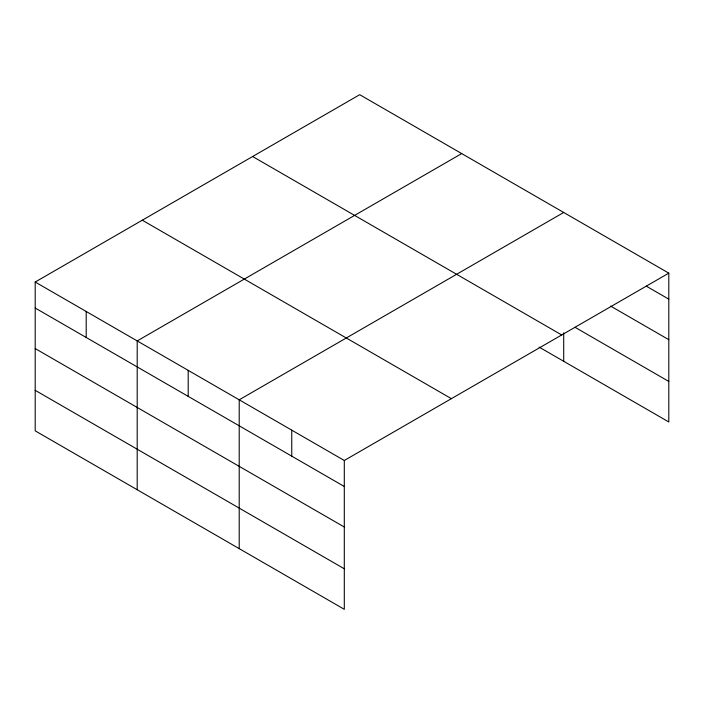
<?xml version="1.0" encoding="UTF-8"?>
<svg xmlns="http://www.w3.org/2000/svg" width="704" height="704" viewBox="0 0 704 704"><rect width="100%" height="100%" fill="white"/><g stroke="black" fill="none" stroke-linecap="round" stroke-linejoin="round"><path stroke-width="1.06" d="M35.2 282.031L344.3 460.486L344.3 609.312L35.2 430.857L35.2 282.031L359.7 94.688L668.8 273.143L668.8 421.969L539.15 347.116M461.701 153.578L137.201 340.921L137.201 489.746M563.702 212.467L239.21 399.81L239.21 548.636M344.3 460.486L668.8 273.143M646.281 286.15L668.8 299.147M610.623 306.09L668.8 339.68M574.966 327.263L668.8 381.436M252.613 156.508L561.713 334.963M142.287 220.202L451.387 398.666M35.2 308.035L344.3 486.499M35.2 348.568L344.3 527.023M35.2 390.324L344.3 568.788M563.702 332.816L563.702 361.293M291.755 430.153L291.755 456.157M188.206 370.366L188.206 396.378M86.205 311.476L86.205 337.48"/></g></svg>
